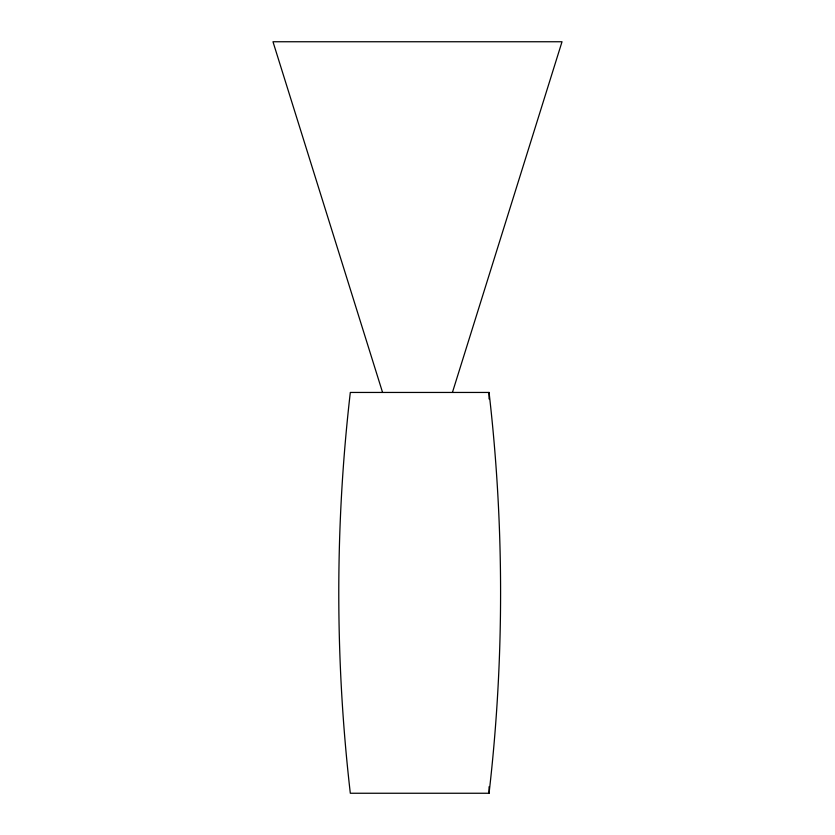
<?xml version="1.0" encoding="UTF-8"?>
<svg xmlns="http://www.w3.org/2000/svg" width="835" height="835" viewBox="0 0 835 835"><rect width="100%" height="100%" fill="white"/><g stroke="black" fill="none" stroke-linecap="round" stroke-linejoin="round"><path stroke-width="1.25" d="M489.059 793.25C504.423 660.245 504.423 525.455 489.059 392.45L350.314 392.45C334.939 525.455 334.939 660.245 350.314 793.25L489.059 793.25L489.059 786.747M452.466 392.325L562.018 41.75L272.982 41.75L382.534 392.325M489.059 392.45L489.059 398.953"/></g></svg>
